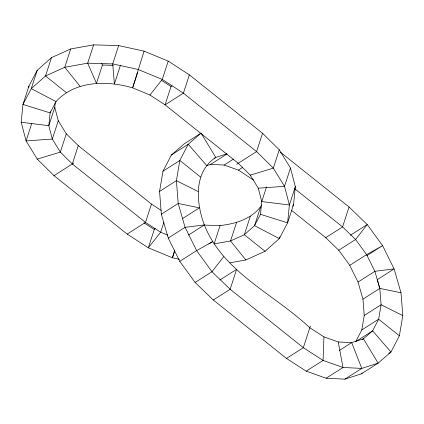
<?xml version="1.0" encoding="UTF-8"?>
<svg xmlns="http://www.w3.org/2000/svg" width="424" height="424" viewBox="0 0 424 424"><rect width="100%" height="100%" fill="white"/><g stroke="black" fill="none" stroke-linecap="round" stroke-linejoin="round"><path stroke-width="0.64" d="M214.147 158.465L215.779 157.426C193.302 172.012 196.164 202.995 204.336 224.937C223.3 272.637 274.514 294.399 309.811 327.757L323.947 336.884L323.056 360.416L306.208 371.159L286.486 358.428L213.304 299.991L195.141 282.469L179.776 261.348L168.249 238.065L161.353 214.21L159.557 191.404L162.98 171.206L171.386 154.993L184.212 143.863L201.061 133.125L215.779 157.426L226.888 153.838M179.437 259.308L172.441 257.781L148.326 247.807L127.179 234.085L53.996 175.647L37.259 159.117L26.076 140.906L21.2 122.245L22.97 104.415L28.922 86.099L37.217 70.315L51.468 57.648L70.707 48.961L93.625 44.854L118.656 45.596L144.096 51.145L168.211 61.12L189.358 74.836L262.541 133.274L279.278 149.804L290.461 168.021L295.337 186.677L293.567 204.506L287.615 222.828L279.321 238.611L265.069 251.278L245.83 259.965L229.914 262.816M28.795 87.371L28.922 86.099M167.819 235.193L160.669 232.235L145.512 222.404L72.329 163.966L60.335 152.115L52.316 139.061L48.824 125.69L54.776 107.373L55.215 102.9M261.693 205.062C252.709 218.731 235.596 223.856 220.072 225.573L214.12 243.89L230.545 240.949L244.335 234.721L254.548 225.648L260.495 214.332L261.762 201.554L266.526 186.899M294.643 188.654L342.576 226.925L355.593 239.486L366.606 254.623L374.864 271.307L379.809 288.405L381.096 304.75L378.643 319.224L372.616 330.847L355.768 341.585L361.794 329.967L364.248 315.488L362.96 299.148L358.015 282.05L349.758 265.36L338.744 250.224L325.727 237.668L291.712 210.505M306.208 371.159L326.141 378.224L344.935 379.146L361.296 373.867L378.144 363.124L390.97 351.994L399.376 335.781L402.8 315.583L401.003 292.777L394.103 268.922L382.581 245.639L367.216 224.519L349.053 206.997L280.508 152.264M144.096 51.145L132.638 87.858L149.921 95.008L165.074 104.839L238.256 163.277L250.255 175.128L258.269 188.182L261.762 201.554L289.385 204.999L295.337 186.677M174.72 250.165L172.441 257.781L174.624 251.061M37.217 70.315L31.265 88.632L22.97 104.415L50.09 112.911L48.824 125.69L21.2 122.245M51.468 57.648L45.516 75.965L31.265 88.632L56.037 101.601C75.143 80.47 107.145 80.422 132.638 87.858L137.599 72.594M31.826 123.198L26.076 140.906L52.316 139.061L58.268 120.745L54.776 107.373M70.707 48.961L64.755 67.278L45.516 75.965L66.25 92.522M50.488 111.692L50.09 112.911L56.037 101.601M93.625 44.854L87.673 63.171L96.465 83.353L102.417 65.031L101.638 63.25M58.268 120.745L66.287 133.798L60.335 152.115L37.259 159.117M72.329 163.966L78.281 145.644L66.287 133.798M118.656 45.596L112.705 63.913L114.406 83.883L120.358 65.566M168.211 61.12L162.26 79.436L149.921 95.008M172.139 85.818L171.026 86.523L165.074 104.839L183.407 93.158L189.358 74.836M78.281 145.644L151.463 204.082L145.512 222.404L127.179 234.085M155.099 228.451L154.278 229.49L148.326 247.807L160.669 232.235L163.839 222.468M262.541 133.274L256.589 151.596L236.677 164.284M236.497 222.627L230.545 240.949L245.83 259.965M250.287 216.404L244.335 234.721L265.069 251.278M260.5 207.325L254.548 225.648L279.321 238.611L279.914 236.778M279.278 149.804L273.326 168.127L284.509 186.337L289.385 204.999L287.615 222.828L260.495 214.332M290.461 168.021L284.509 186.337L258.269 188.182M310.373 326.04L303.335 347.691L286.486 358.428M349.053 206.997L342.576 226.925L325.727 237.668M292.645 206.26L293.567 204.506M223.612 256.764L211.989 271.731L195.141 282.469M201.061 133.125L188.235 144.25L171.386 154.993M361.296 373.867L362.281 373.009M53.996 175.647L73.909 162.959M162.98 171.206L179.829 160.468L188.235 144.25L206.589 165.402M159.557 191.404L176.405 180.666L179.829 160.468L200.557 177.02M206.334 165.773L210.659 164.38L226.962 153.986M210.659 164.38L224.121 165.042L233.364 159.154M161.353 214.21L178.202 203.467L199.397 207.839L182.548 218.583M224.121 165.042L238.41 170.103L242.756 167.332M168.249 238.065L185.097 227.328L204.336 224.937L188.579 234.986M179.776 261.348L196.625 250.605L212.599 241.627L208.793 244.049M219.78 280.063L236.629 269.32L230.153 289.253L213.304 299.991M350.367 235.256L367.216 224.519L355.593 239.486L338.744 250.224M349.758 265.36L366.606 254.623L382.581 245.639L366.818 255.688M358.015 282.05L374.864 271.307L394.103 268.922L377.254 279.665L379.798 288.452M362.96 299.148L379.809 288.405L401.003 292.777M364.248 315.488L381.096 304.75L402.8 315.583M361.794 329.967L378.643 319.224L399.376 335.781M339.2 350.579L351.697 342.608L363.426 338.824L372.616 330.847L390.97 351.994L388.792 353.383M362.34 339.518L363.426 338.824L378.144 363.124L361.778 368.408L344.935 379.146M326.141 378.224L342.99 367.481L361.778 368.408L351.697 342.608L338.23 341.945L323.947 336.884M250.255 175.128L273.326 168.127L256.589 151.596L183.407 93.158L162.26 79.436L138.144 69.462M102.417 65.031L113.309 65.354M204.055 225.096L220.072 225.573M138.59 69.541L112.705 63.913L87.673 63.171L64.755 67.278L80.041 86.295M198.109 191.5L176.405 180.666L178.202 203.467L185.108 227.45M238.41 170.103L253.573 180.052M161.284 80.205L171.026 86.523M151.463 204.082L161.205 210.405M143.975 222.807L154.278 229.49M185.097 227.328L196.625 250.605L211.989 271.731L230.153 289.253L303.335 347.691L323.056 360.416L342.99 367.481L338.23 341.945"/></g></svg>
